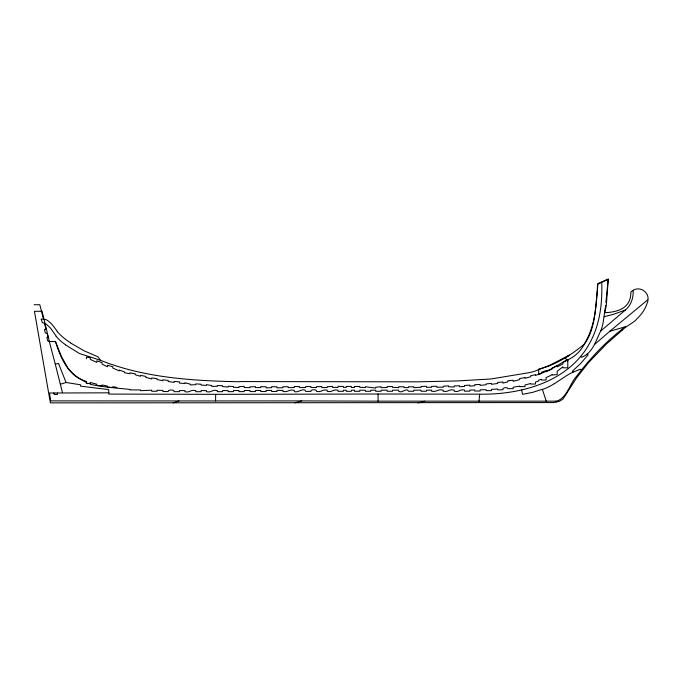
<?xml version="1.0" encoding="UTF-8"?>
<svg xmlns="http://www.w3.org/2000/svg" width="682" height="682" viewBox="0 0 682 682"><rect width="100%" height="100%" fill="white"/><g stroke="black" fill="none" stroke-linecap="round" stroke-linejoin="round"><path stroke-width="1.02" d="M594.44 344.589L609.776 331.29L625.65 326.687C606.886 340.395 590.859 357.538 576.827 375.987C569.82 383.523 567.782 395.944 558.191 400.598A18.44 18.44 0 0 1 555.873 401.161L378.075 401.152L378.084 394.017L479.651 394.17C520.622 394.861 567.944 382.176 589.163 344.086C599.495 326.175 602.249 305.076 601.822 284.701A47.928 47.928 0 0 0 601.686 282.331L608.233 279.177L607.781 283.542M215.648 394.341L108.822 394.077L108.873 392.823L49.454 393.02L50.732 400.888L215.589 400.948L215.648 394.341L378.084 394.017M633.186 290.779C633.442 297.966 631.021 305.289 625.411 310.02L600.501 331.188M57.467 393.02L57.424 394.435L54.27 394.503L53.938 392.883M597.509 289.091L597.867 284.292L601.686 282.331M597.381 290.685C595.13 309.117 595.463 329.517 583.792 344.973M479.003 401.357L479.651 394.17M607.696 284.343L605.889 302.612M605.497 306.184L605.582 305.391M605.309 307.761L603.033 323.191A39.88 39.88 0 0 1 600.407 331.563C595.71 341.034 592.709 353.063 581.678 357.249L580.766 356.575M609.776 331.29L647.55 299.986M554.321 383.744L566.29 375.833A59.146 59.146 0 0 1 573.11 372.099L580.604 369.201L581.465 370.045M625.411 310.02L613.433 314.317L604.141 316.721M173.126 402.849L178.948 400.999M62.446 392.653L60.366 384.273L66.052 382.491L80.655 384.827L80.578 386.157L108.634 389.593L108.873 392.823M295.042 402.84L301.64 400.914L378.075 401.152M418.16 402.917L424.724 401.229M57.365 331.384L51.525 323.797L47.655 320.523A13.862 13.862 0 0 0 45.643 319.508L41.167 318.988L42.378 322.757L44.449 323.251L46.086 329.525L44.415 329.44L45.336 332.952L47.152 333.455L48.047 337.044L46.896 337.539L47.808 340.991L49.283 341.46L55.259 364.094L58.558 363.506L66.052 382.491M34.1 304.735L39.803 304.709L43.435 318.937M49.283 341.46L55.447 341.46C60.4 357.769 68.413 376.481 86.452 381.451L86.452 383.122L90.288 383.514L90.288 384.307C103.732 387.282 116.375 387.973 129.981 389.439L129.981 389.908L140.526 389.959L140.535 390.709L151.66 390.164L151.719 391.246L157.022 391.246L157.073 390.266L162.87 390.411L162.904 391.536L168.207 391.553C166.962 389.422 175.487 389.465 174.123 391.656L179.426 391.656L179.494 390.59L184.89 390.598L184.89 391.681C190.116 393.002 190.449 389.234 195.717 390.607L195.743 391.69L201.037 391.69L201.139 390.607L206.416 390.598L206.416 391.681C211.65 392.985 211.974 389.209 217.26 390.581L217.268 391.664L222.571 391.664L222.588 390.59L228.112 390.564L228.12 391.63L233.415 391.63L233.5 390.547L238.922 390.53L238.922 391.604L244.224 391.604L244.318 390.513L250.021 390.496L250.064 391.57L255.366 391.57L255.435 390.479L260.746 390.462L260.788 391.528L266.091 391.528L266.159 390.445L271.564 390.419L271.641 391.494L276.935 391.494L276.977 390.402L282.877 390.377L282.902 391.451C288.196 392.644 288.767 388.928 294.283 390.343L294.3 391.417C296.994 393.685 304.692 386.703 305.647 391.383L310.949 391.383C309.671 389.217 317.803 389.192 316.499 391.357C321.708 392.704 322.006 388.911 327.215 390.257L327.224 391.332C332.449 392.644 332.773 388.859 338.059 390.24L338.067 391.315L343.37 391.315L343.396 390.249L346.209 390.223L346.209 391.306L351.315 391.306L351.443 390.215L354.495 390.215L354.487 391.289L359.789 391.289L359.806 390.206L365.33 390.206L365.339 391.28L370.71 391.272L370.727 390.198L375.731 390.206L375.731 391.272L381.025 391.272L381.059 390.189L387.154 390.189L387.163 391.263L392.465 391.263L392.568 390.181L398.663 390.181L398.68 391.255C401.894 393.787 406.864 387.095 408.441 391.255L413.744 391.255L413.812 390.172L421.092 390.164L421.135 391.238L426.429 391.238L426.506 390.155L431.595 390.155L431.604 391.229C436.906 392.372 437.605 388.697 443.206 390.138L443.206 391.221C448.449 392.491 448.858 388.731 454.221 390.121L454.221 391.204C459.378 392.627 459.506 388.825 464.519 390.095L464.527 391.161L469.821 391.161L469.898 390.07L474.8 389.993L474.791 391.025L480.085 391.025L480.213 389.874L486.104 389.669L486.096 390.624L491.398 390.624L491.424 389.413L497.596 388.987L497.621 389.823L502.915 389.823C501.696 387.419 508.269 386.95 507.834 388.663L513.137 388.663L513.145 387.223L519.641 386.123L519.65 386.634L524.952 386.634L525.038 384.98L530.639 383.523L530.741 384.034L535.455 384.034L535.464 382.073L538.499 380.999L538.558 380.249L541.355 379.303L541.355 380.002L546.069 380.002L546.077 377.538L547.885 376.771A42.301 42.301 0 0 0 552.25 374.512L552.267 374.998L557.177 374.597L557.185 371.281L562.88 366.788L562.889 367.82L567.799 367.82L567.774 359.363L553.068 368.05L538.712 374.682L538.72 369.107C555.864 364.998 570.433 355.382 583.928 344.504C595.412 326.49 596.52 304.445 597.585 283.678L608.293 279.083L606.23 306.227L604.798 312.083L605.437 312.688C619.043 311.887 630.884 307.693 630.884 292.109C638.574 284.01 651.941 292.51 647.056 303.456C645.129 309.602 641.071 315.007 636.357 319.364C635.709 321.461 617.133 332.091 622.956 329.525L606.392 344.018L588.37 362.815L576.605 377.845L563.085 398.919L559.769 401.152L553.954 402.568L50.383 402.874L34.45 311.299L42.088 311.299L49.394 341.571L55.489 341.571L61.585 356.771L67.689 367.692A40.588 40.588 0 0 0 80.664 379.226L86.35 382.466L86.461 383.54L90.288 383.54L90.288 382.466L96.801 384.239L96.801 385.432L102.104 385.807L102.104 384.972L107.517 386.131L107.517 387.188L112.828 387.478L112.828 386.685L116.929 387.453M215.589 400.948L301.64 400.914M567.492 359.917L565.651 358.758L565.548 357.649L569.479 355.083L549.496 365.399L534.219 371.392A68.183 68.183 0 0 1 529.087 372.679L493.154 378.629A124.925 124.925 0 0 1 488.772 379.115L457.068 380.957L417.87 381.826L241.846 381.57A144.934 144.934 0 0 1 237.549 381.724C191.25 380.727 143.859 377.675 100.399 360.267L79.487 353.523L65.506 344.862M70.604 342.995L83.937 350.736L98.08 356.865L100.399 360.267M587.125 354.069L588.14 354.785L587.824 355.194L580.714 363.421L572.369 371.178L573.127 372.133M555.881 401.161L556.768 401.911M56.197 336.141L50.553 328.136L46.632 324.444A13.546 13.546 0 0 0 44.449 323.251M546.256 401.255L542.361 389.294L532.608 392.363L522.565 394.315L521.619 389.933M55.259 364.094L60.366 384.273M567.799 361.034L567.799 359.917L562.88 362.483L562.88 363.983L557.185 366.848L557.185 365.68L552.267 367.948L552.267 368.928L546.077 371.767L546.077 370.667L541.355 372.295L541.355 373.139L535.464 375.475L535.464 374.623L530.741 375.756L530.741 376.745L524.952 378.297L524.952 377.547L519.641 378.57L519.641 379.601L513.145 381.298L513.145 380.206L507.834 380.761L507.834 381.903L502.924 383.088L502.924 382.048L497.613 382.414L497.613 383.506L491.398 384.298L491.398 383.403L486.096 383.94L486.096 384.776L480.094 385.398L480.094 384.443L474.783 384.665L474.783 385.68L469.83 386.123L469.83 385.142L464.519 385.458L464.519 386.404L459.523 386.737L459.523 385.79L454.221 385.935L454.221 387.026L448.509 386.703L448.509 385.85L443.206 386.242L443.206 387.18L436.906 387.265L436.906 386.31L431.604 386.362L431.604 387.257L426.438 387.282L426.438 386.285L421.126 386.464L421.126 387.282L413.744 387.64L413.744 386.813L408.433 386.779L408.433 387.615L403.983 387.598L403.983 386.754L398.68 386.779L398.68 387.598L392.465 387.35L392.465 386.558L387.154 386.575L387.154 387.529L381.033 387.657L381.033 386.745L375.722 387.214L375.722 388.084L365.33 386.728L365.33 387.504L359.798 387.367L359.798 386.489L354.487 386.498L354.487 387.478L351.315 387.444L351.315 386.472L346.209 386.421L346.209 387.393L343.37 387.367L343.37 386.396L338.067 386.37L338.067 387.359L332.526 387.385L332.526 386.387L327.215 386.694L327.215 387.495L321.802 387.632L321.802 386.583L316.491 386.643L316.491 387.547L310.958 387.436L310.958 386.558L305.647 386.592L305.647 387.487L299.603 387.606L299.603 386.592L294.292 386.515L294.292 387.555L288.213 387.649L288.213 386.745L282.902 386.728L282.902 387.7L276.943 387.853L276.943 386.779L271.632 386.685L271.632 387.683L266.091 387.887L266.091 386.813L260.788 386.617L260.788 387.555L255.366 387.598L255.366 386.626L250.064 386.856L250.064 387.606L244.224 387.564L244.224 386.362L238.922 386.72L238.922 387.538L233.423 387.265L233.423 386.464L228.112 386.251L228.112 387.061L222.571 386.583L222.571 385.756L217.268 385.5L217.268 386.319L211.727 386.362L211.727 385.543L206.416 384.639L206.416 385.449L201.045 385.032L201.045 384.222L195.734 383.881L195.734 384.682L190.193 384.904L190.193 384.111L184.89 382.764L184.89 383.548L179.426 383.071L179.426 381.877L174.123 381.417L174.123 382.414L168.207 381.502L168.207 380.488L162.896 379.738L162.896 380.744L157.022 379.542L157.022 378.621L151.711 377.981L151.711 378.928L145.837 377.402L145.837 376.421L140.526 375.339L140.526 376.293L135.283 374.768L135.283 373.838L129.972 372.858L129.972 373.787L124.516 372.747L124.516 371.895L119.205 370.07L119.205 370.863L112.828 368.058L112.828 366.771L107.517 365.254L107.517 366.72A54.696 54.696 0 0 1 102.104 364.137L102.104 362.662L96.801 360.804L96.801 362.398L90.288 359.388L90.288 357.743L86.452 357.061L86.452 358.706M554.261 383.668A49.667 49.667 0 0 1 542.42 389.456M583.869 345.024A34.356 34.356 0 0 1 567.518 359.968M70.698 342.858A61.465 61.465 0 0 1 57.152 331.58M65.574 344.768A48.379 48.379 0 0 1 56.035 336.277"/></g></svg>
